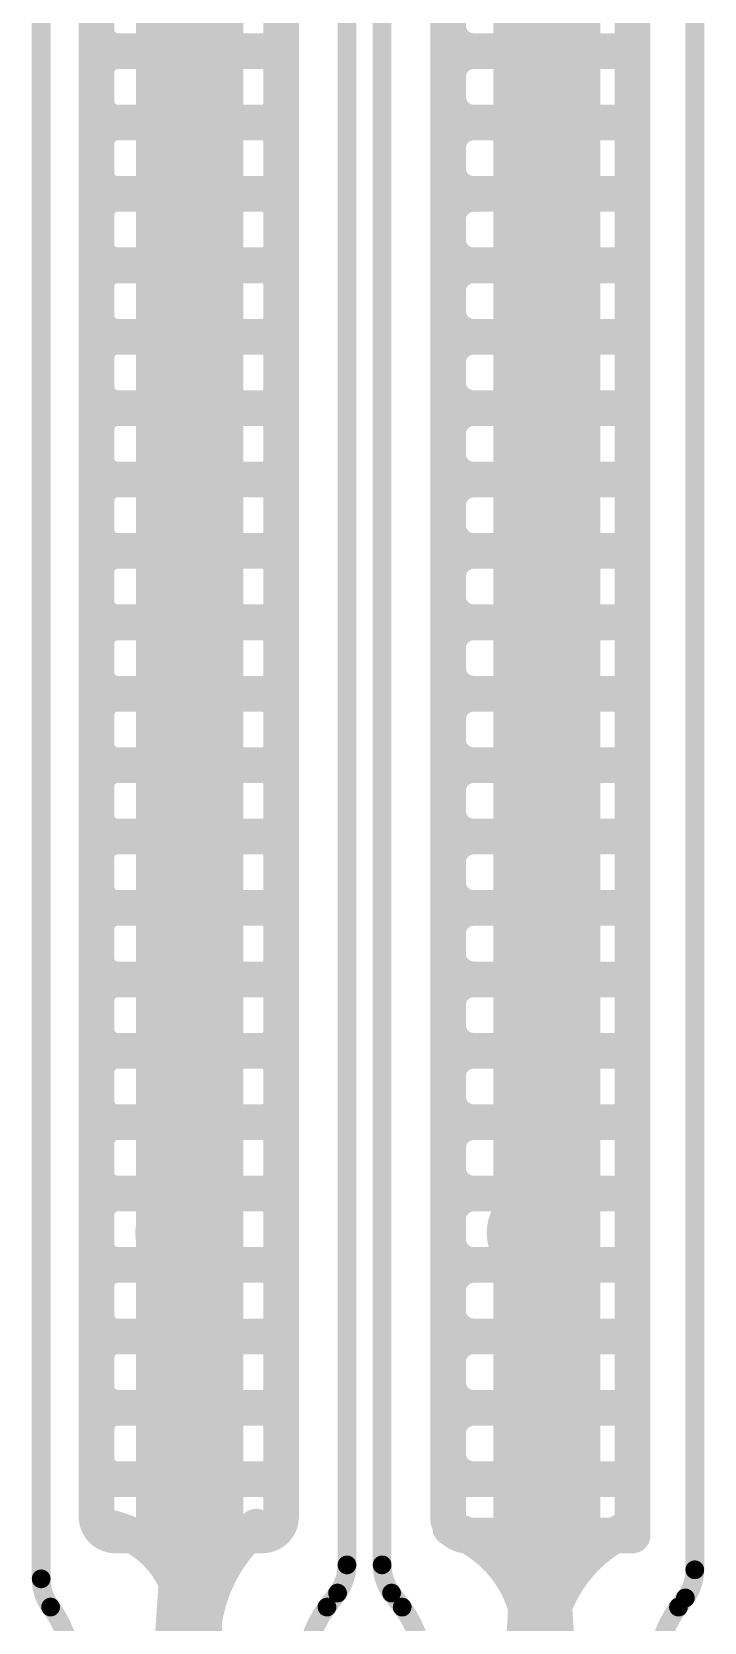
# Model space of a CAD drawing. Header units: millimetres. Extents: x 2260 to 2572, y -21 to 200.
# Drawn here: x 2297.02 to 2299.89, y 65.87 to 72.66 of the extents above; entities that cross this region are included whole.
import ezdxf

# ---------------------------------------------------------------- set-up
doc = ezdxf.new("R2010")
doc.units = ezdxf.units.MM
doc.layers.get('0').update_dxf_attribs({"lineweight": 18})
doc.layers.add('01', color=1, linetype='Continuous', lineweight=18)
doc.layers.add('DIM', color=3, linetype='Continuous', lineweight=13)

# ---------------------------------------------------------------- blocks, each defined once
blk = doc.blocks.new('PAD_R1')
blk.add_lwpolyline([(0.25, 0, 0.5, 0.5, 1), (-0.25, 0, 0.5, 0.5, 1)], format="xyseb", close=True)

msp = doc.modelspace()

# ---------------------------------------------------------------- linework, layer by layer
at = {"layer": '01'}
for points in [[(2297.6916, 139.8406, 0.2499, 0.2499, 0), (2297.6916, 63.6406, 0.2499, 0.2499, 0)], [(2299.1915, 139.8406, 0.2499, 0.2499, 0), (2299.1915, 63.6406, 0.2499, 0.2499, 0)], [(2297.2977, 66.3205, 0.1524, 0.1524, 0), (2297.2977, 137.2406, 0.1524, 0.1524, 0)], [(2297.5428, 137.2406, 0.1524, 0.1524, 0), (2297.5428, 66.2405, 0.1524, 0.1524, 0)], [(2297.8476, 137.2406, 0.1524, 0.1524, 0), (2297.8476, 66.2405, 0.1524, 0.1524, 0)], [(2298.0853, 66.3205, 0.1524, 0.1524, 0), (2298.0853, 137.2406, 0.1524, 0.1524, 0)], [(2298.7978, 66.3205, 0.1524, 0.1524, 0), (2298.7978, 137.2406, 0.1524, 0.1524, 0)], [(2299.0668, 137.2406, 0.1524, 0.1524, 0), (2299.0668, 66.2405, 0.1524, 0.1524, 0)], [(2299.3716, 137.2406, 0.1524, 0.1524, 0), (2299.3716, 66.2405, 0.1524, 0.1524, 0)], [(2299.5854, 137.2406, 0.1524, 0.1524, 0), (2299.5854, 66.2405, 0.1524, 0.1524, 0)], [(2297.2977, 72.6665, 0.1524, 0.1524, 0.414231), (2297.3877, 72.5765, 0.1524, 0.1524, 0)], [(2298.0853, 72.6565, 0.1524, 0.1524, -0.414252), (2298.0053, 72.5765, 0.1524, 0.1524, 0)], [(2298.7978, 72.6865, 0.1524, 0.1524, 0.414232), (2298.9078, 72.5765, 0.1524, 0.1524, 0)], [(2297.2977, 72.5765, 0.1524, 0.1524, 0), (2298.0853, 72.5765, 0.1524, 0.1524, 0)], [(2297.2977, 72.4865, 0.1524, 0.1524, -0.414231), (2297.3877, 72.5765, 0.1524, 0.1524, 0)], [(2298.0853, 72.4965, 0.1524, 0.1524, 0.414252), (2298.0053, 72.5765, 0.1524, 0.1524, 0)], [(2298.7978, 72.5765, 0.1524, 0.1524, 0), (2299.5854, 72.5765, 0.1524, 0.1524, 0)], [(2298.7978, 72.4665, 0.1524, 0.1524, -0.414232), (2298.9078, 72.5765, 0.1524, 0.1524, 0)], [(2297.2977, 72.3617, 0.1524, 0.1524, 0.414231), (2297.3877, 72.2717, 0.1524, 0.1524, 0)], [(2298.7978, 72.3817, 0.1524, 0.1524, 0.414232), (2298.9078, 72.2717, 0.1524, 0.1524, 0)], [(2298.0853, 72.3517, 0.1524, 0.1524, -0.414252), (2298.0053, 72.2717, 0.1524, 0.1524, 0)], [(2297.2977, 72.2717, 0.1524, 0.1524, 0), (2298.0853, 72.2717, 0.1524, 0.1524, 0)], [(2297.2977, 72.1817, 0.1524, 0.1524, -0.414231), (2297.3877, 72.2717, 0.1524, 0.1524, 0)], [(2298.0853, 72.1917, 0.1524, 0.1524, 0.414252), (2298.0053, 72.2717, 0.1524, 0.1524, 0)], [(2298.7978, 72.2717, 0.1524, 0.1524, 0), (2299.5854, 72.2717, 0.1524, 0.1524, 0)], [(2298.7978, 72.1617, 0.1524, 0.1524, -0.414232), (2298.9078, 72.2717, 0.1524, 0.1524, 0)], [(2297.2977, 72.0569, 0.1524, 0.1524, 0.414231), (2297.3877, 71.9669, 0.1524, 0.1524, 0)], [(2298.0853, 72.0469, 0.1524, 0.1524, -0.414252), (2298.0053, 71.9669, 0.1524, 0.1524, 0)], [(2298.7978, 72.0769, 0.1524, 0.1524, 0.414232), (2298.9078, 71.9669, 0.1524, 0.1524, 0)], [(2297.2977, 71.9669, 0.1524, 0.1524, 0), (2298.0853, 71.9669, 0.1524, 0.1524, 0)], [(2297.2977, 71.8769, 0.1524, 0.1524, -0.414231), (2297.3877, 71.9669, 0.1524, 0.1524, 0)], [(2298.0853, 71.8869, 0.1524, 0.1524, 0.414252), (2298.0053, 71.9669, 0.1524, 0.1524, 0)], [(2298.7978, 71.9669, 0.1524, 0.1524, 0), (2299.5854, 71.9669, 0.1524, 0.1524, 0)], [(2298.7978, 71.8569, 0.1524, 0.1524, -0.414232), (2298.9078, 71.9669, 0.1524, 0.1524, 0)], [(2297.2977, 71.7521, 0.1524, 0.1524, 0.414231), (2297.3877, 71.6621, 0.1524, 0.1524, 0)], [(2298.7978, 71.7721, 0.1524, 0.1524, 0.414232), (2298.9078, 71.6621, 0.1524, 0.1524, 0)], [(2298.0853, 71.7421, 0.1524, 0.1524, -0.414252), (2298.0053, 71.6621, 0.1524, 0.1524, 0)], [(2297.2977, 71.6621, 0.1524, 0.1524, 0), (2298.0853, 71.6621, 0.1524, 0.1524, 0)], [(2297.2977, 71.5721, 0.1524, 0.1524, -0.414231), (2297.3877, 71.6621, 0.1524, 0.1524, 0)], [(2298.0853, 71.5821, 0.1524, 0.1524, 0.414252), (2298.0053, 71.6621, 0.1524, 0.1524, 0)], [(2298.7978, 71.6621, 0.1524, 0.1524, 0), (2299.5854, 71.6621, 0.1524, 0.1524, 0)], [(2298.7978, 71.5521, 0.1524, 0.1524, -0.414232), (2298.9078, 71.6621, 0.1524, 0.1524, 0)], [(2297.2977, 71.4473, 0.1524, 0.1524, 0.414231), (2297.3877, 71.3573, 0.1524, 0.1524, 0)], [(2298.0853, 71.4373, 0.1524, 0.1524, -0.414252), (2298.0053, 71.3573, 0.1524, 0.1524, 0)], [(2298.7978, 71.4673, 0.1524, 0.1524, 0.414232), (2298.9078, 71.3573, 0.1524, 0.1524, 0)], [(2297.2977, 71.3573, 0.1524, 0.1524, 0), (2298.0853, 71.3573, 0.1524, 0.1524, 0)], [(2297.2977, 71.2673, 0.1524, 0.1524, -0.414231), (2297.3877, 71.3573, 0.1524, 0.1524, 0)], [(2298.0853, 71.2773, 0.1524, 0.1524, 0.414252), (2298.0053, 71.3573, 0.1524, 0.1524, 0)], [(2298.7978, 71.3573, 0.1524, 0.1524, 0), (2299.5854, 71.3573, 0.1524, 0.1524, 0)], [(2298.7978, 71.2473, 0.1524, 0.1524, -0.414232), (2298.9078, 71.3573, 0.1524, 0.1524, 0)], [(2297.2977, 71.1425, 0.1524, 0.1524, 0.414231), (2297.3877, 71.0525, 0.1524, 0.1524, 0)], [(2298.7978, 71.1625, 0.1524, 0.1524, 0.414232), (2298.9078, 71.0525, 0.1524, 0.1524, 0)], [(2298.0853, 71.1325, 0.1524, 0.1524, -0.414252), (2298.0053, 71.0525, 0.1524, 0.1524, 0)], [(2297.2977, 71.0525, 0.1524, 0.1524, 0), (2298.0853, 71.0525, 0.1524, 0.1524, 0)], [(2297.2977, 70.9625, 0.1524, 0.1524, -0.414231), (2297.3877, 71.0525, 0.1524, 0.1524, 0)], [(2298.0853, 70.9725, 0.1524, 0.1524, 0.414252), (2298.0053, 71.0525, 0.1524, 0.1524, 0)], [(2298.7978, 71.0525, 0.1524, 0.1524, 0), (2299.5854, 71.0525, 0.1524, 0.1524, 0)], [(2298.7978, 70.9425, 0.1524, 0.1524, -0.414232), (2298.9078, 71.0525, 0.1524, 0.1524, 0)], [(2297.2977, 70.8377, 0.1524, 0.1524, 0.414231), (2297.3877, 70.7477, 0.1524, 0.1524, 0)], [(2298.0853, 70.8277, 0.1524, 0.1524, -0.414252), (2298.0053, 70.7477, 0.1524, 0.1524, 0)], [(2298.7978, 70.8577, 0.1524, 0.1524, 0.414232), (2298.9078, 70.7477, 0.1524, 0.1524, 0)], [(2297.2977, 70.7477, 0.1524, 0.1524, 0), (2298.0853, 70.7477, 0.1524, 0.1524, 0)], [(2297.2977, 70.6577, 0.1524, 0.1524, -0.414231), (2297.3877, 70.7477, 0.1524, 0.1524, 0)], [(2298.0853, 70.6677, 0.1524, 0.1524, 0.414252), (2298.0053, 70.7477, 0.1524, 0.1524, 0)], [(2298.7978, 70.7477, 0.1524, 0.1524, 0), (2299.5854, 70.7477, 0.1524, 0.1524, 0)], [(2298.7978, 70.6377, 0.1524, 0.1524, -0.414232), (2298.9078, 70.7477, 0.1524, 0.1524, 0)], [(2297.2977, 70.5329, 0.1524, 0.1524, 0.414231), (2297.3877, 70.4429, 0.1524, 0.1524, 0)], [(2298.7978, 70.5529, 0.1524, 0.1524, 0.414232), (2298.9078, 70.4429, 0.1524, 0.1524, 0)], [(2298.0853, 70.5229, 0.1524, 0.1524, -0.414252), (2298.0053, 70.4429, 0.1524, 0.1524, 0)], [(2297.2977, 70.4429, 0.1524, 0.1524, 0), (2298.0853, 70.4429, 0.1524, 0.1524, 0)], [(2297.2977, 70.3529, 0.1524, 0.1524, -0.414231), (2297.3877, 70.4429, 0.1524, 0.1524, 0)], [(2298.0853, 70.3629, 0.1524, 0.1524, 0.414252), (2298.0053, 70.4429, 0.1524, 0.1524, 0)], [(2298.7978, 70.4429, 0.1524, 0.1524, 0), (2299.5854, 70.4429, 0.1524, 0.1524, 0)], [(2298.7978, 70.3329, 0.1524, 0.1524, -0.414232), (2298.9078, 70.4429, 0.1524, 0.1524, 0)], [(2297.2977, 70.2281, 0.1524, 0.1524, 0.414231), (2297.3877, 70.1381, 0.1524, 0.1524, 0)], [(2298.0853, 70.2181, 0.1524, 0.1524, -0.414252), (2298.0053, 70.1381, 0.1524, 0.1524, 0)], [(2298.7978, 70.2481, 0.1524, 0.1524, 0.414232), (2298.9078, 70.1381, 0.1524, 0.1524, 0)], [(2297.2977, 70.1381, 0.1524, 0.1524, 0), (2298.0853, 70.1381, 0.1524, 0.1524, 0)], [(2297.2977, 70.0481, 0.1524, 0.1524, -0.414231), (2297.3877, 70.1381, 0.1524, 0.1524, 0)], [(2298.0853, 70.0581, 0.1524, 0.1524, 0.414252), (2298.0053, 70.1381, 0.1524, 0.1524, 0)], [(2298.7978, 70.1381, 0.1524, 0.1524, 0), (2299.5854, 70.1381, 0.1524, 0.1524, 0)], [(2298.7978, 70.0281, 0.1524, 0.1524, -0.414232), (2298.9078, 70.1381, 0.1524, 0.1524, 0)], [(2297.2977, 69.9233, 0.1524, 0.1524, 0.414231), (2297.3877, 69.8333, 0.1524, 0.1524, 0)], [(2298.7978, 69.9433, 0.1524, 0.1524, 0.414232), (2298.9078, 69.8333, 0.1524, 0.1524, 0)], [(2298.0853, 69.9133, 0.1524, 0.1524, -0.414252), (2298.0053, 69.8333, 0.1524, 0.1524, 0)], [(2297.2977, 69.8333, 0.1524, 0.1524, 0), (2298.0853, 69.8333, 0.1524, 0.1524, 0)], [(2297.2977, 69.7433, 0.1524, 0.1524, -0.414231), (2297.3877, 69.8333, 0.1524, 0.1524, 0)], [(2298.0853, 69.7533, 0.1524, 0.1524, 0.414252), (2298.0053, 69.8333, 0.1524, 0.1524, 0)], [(2298.7978, 69.8333, 0.1524, 0.1524, 0), (2299.5854, 69.8333, 0.1524, 0.1524, 0)], [(2298.7978, 69.7233, 0.1524, 0.1524, -0.414232), (2298.9078, 69.8333, 0.1524, 0.1524, 0)], [(2297.2977, 69.6185, 0.1524, 0.1524, 0.414231), (2297.3877, 69.5285, 0.1524, 0.1524, 0)], [(2298.0853, 69.6085, 0.1524, 0.1524, -0.414252), (2298.0053, 69.5285, 0.1524, 0.1524, 0)], [(2298.7978, 69.6385, 0.1524, 0.1524, 0.414232), (2298.9078, 69.5285, 0.1524, 0.1524, 0)], [(2297.2977, 69.5285, 0.1524, 0.1524, 0), (2298.0853, 69.5285, 0.1524, 0.1524, 0)], [(2297.2977, 69.4385, 0.1524, 0.1524, -0.414231), (2297.3877, 69.5285, 0.1524, 0.1524, 0)], [(2298.0853, 69.4485, 0.1524, 0.1524, 0.414252), (2298.0053, 69.5285, 0.1524, 0.1524, 0)], [(2298.7978, 69.5285, 0.1524, 0.1524, 0), (2299.5854, 69.5285, 0.1524, 0.1524, 0)], [(2298.7978, 69.4185, 0.1524, 0.1524, -0.414232), (2298.9078, 69.5285, 0.1524, 0.1524, 0)], [(2297.2977, 69.3137, 0.1524, 0.1524, 0.414231), (2297.3877, 69.2237, 0.1524, 0.1524, 0)], [(2298.7978, 69.3337, 0.1524, 0.1524, 0.414232), (2298.9078, 69.2237, 0.1524, 0.1524, 0)], [(2298.0853, 69.3037, 0.1524, 0.1524, -0.414252), (2298.0053, 69.2237, 0.1524, 0.1524, 0)], [(2297.2977, 69.2237, 0.1524, 0.1524, 0), (2298.0853, 69.2237, 0.1524, 0.1524, 0)], [(2297.2977, 69.1337, 0.1524, 0.1524, -0.414231), (2297.3877, 69.2237, 0.1524, 0.1524, 0)], [(2298.0853, 69.1437, 0.1524, 0.1524, 0.414252), (2298.0053, 69.2237, 0.1524, 0.1524, 0)], [(2298.7978, 69.2237, 0.1524, 0.1524, 0), (2299.5854, 69.2237, 0.1524, 0.1524, 0)], [(2298.7978, 69.1137, 0.1524, 0.1524, -0.414232), (2298.9078, 69.2237, 0.1524, 0.1524, 0)], [(2297.2977, 69.0089, 0.1524, 0.1524, 0.414231), (2297.3877, 68.9189, 0.1524, 0.1524, 0)], [(2298.0853, 68.9989, 0.1524, 0.1524, -0.414252), (2298.0053, 68.9189, 0.1524, 0.1524, 0)], [(2298.7978, 69.0289, 0.1524, 0.1524, 0.414232), (2298.9078, 68.9189, 0.1524, 0.1524, 0)], [(2297.2977, 68.9189, 0.1524, 0.1524, 0), (2298.0853, 68.9189, 0.1524, 0.1524, 0)], [(2297.2977, 68.8289, 0.1524, 0.1524, -0.414231), (2297.3877, 68.9189, 0.1524, 0.1524, 0)], [(2298.0853, 68.8389, 0.1524, 0.1524, 0.414252), (2298.0053, 68.9189, 0.1524, 0.1524, 0)], [(2298.7978, 68.9189, 0.1524, 0.1524, 0), (2299.5854, 68.9189, 0.1524, 0.1524, 0)], [(2298.7978, 68.8089, 0.1524, 0.1524, -0.414232), (2298.9078, 68.9189, 0.1524, 0.1524, 0)], [(2297.2977, 68.7041, 0.1524, 0.1524, 0.414231), (2297.3877, 68.6141, 0.1524, 0.1524, 0)], [(2298.7978, 68.7241, 0.1524, 0.1524, 0.414232), (2298.9078, 68.6141, 0.1524, 0.1524, 0)], [(2298.0853, 68.6941, 0.1524, 0.1524, -0.414252), (2298.0053, 68.6141, 0.1524, 0.1524, 0)], [(2297.2977, 68.6141, 0.1524, 0.1524, 0), (2298.0853, 68.6141, 0.1524, 0.1524, 0)], [(2297.2977, 68.5241, 0.1524, 0.1524, -0.414231), (2297.3877, 68.6141, 0.1524, 0.1524, 0)], [(2298.0853, 68.5341, 0.1524, 0.1524, 0.414252), (2298.0053, 68.6141, 0.1524, 0.1524, 0)], [(2298.7978, 68.6141, 0.1524, 0.1524, 0), (2299.5854, 68.6141, 0.1524, 0.1524, 0)], [(2298.7978, 68.5041, 0.1524, 0.1524, -0.414232), (2298.9078, 68.6141, 0.1524, 0.1524, 0)], [(2297.2977, 68.3993, 0.1524, 0.1524, 0.414231), (2297.3877, 68.3093, 0.1524, 0.1524, 0)], [(2298.0853, 68.3893, 0.1524, 0.1524, -0.414252), (2298.0053, 68.3093, 0.1524, 0.1524, 0)], [(2298.7978, 68.4193, 0.1524, 0.1524, 0.414232), (2298.9078, 68.3093, 0.1524, 0.1524, 0)], [(2297.2977, 68.3093, 0.1524, 0.1524, 0), (2298.0853, 68.3093, 0.1524, 0.1524, 0)], [(2297.2977, 68.2193, 0.1524, 0.1524, -0.414231), (2297.3877, 68.3093, 0.1524, 0.1524, 0)], [(2298.0853, 68.2293, 0.1524, 0.1524, 0.414252), (2298.0053, 68.3093, 0.1524, 0.1524, 0)], [(2298.7978, 68.3093, 0.1524, 0.1524, 0), (2299.5854, 68.3093, 0.1524, 0.1524, 0)], [(2298.7978, 68.1993, 0.1524, 0.1524, -0.414232), (2298.9078, 68.3093, 0.1524, 0.1524, 0)], [(2297.2977, 68.0945, 0.1524, 0.1524, 0.414231), (2297.3877, 68.0045, 0.1524, 0.1524, 0)], [(2298.0853, 68.0845, 0.1524, 0.1524, -0.414252), (2298.0053, 68.0045, 0.1524, 0.1524, 0)], [(2298.7978, 68.1145, 0.1524, 0.1524, 0.414232), (2298.9078, 68.0045, 0.1524, 0.1524, 0)], [(2297.2977, 68.0045, 0.1524, 0.1524, 0), (2298.0853, 68.0045, 0.1524, 0.1524, 0)], [(2297.2977, 67.9145, 0.1524, 0.1524, -0.414231), (2297.3877, 68.0045, 0.1524, 0.1524, 0)], [(2298.0853, 67.9245, 0.1524, 0.1524, 0.414252), (2298.0053, 68.0045, 0.1524, 0.1524, 0)], [(2298.7978, 68.0045, 0.1524, 0.1524, 0), (2299.5854, 68.0045, 0.1524, 0.1524, 0)], [(2298.7978, 67.8945, 0.1524, 0.1524, -0.414232), (2298.9078, 68.0045, 0.1524, 0.1524, 0)], [(2297.2977, 67.7897, 0.1524, 0.1524, 0.414231), (2297.3877, 67.6997, 0.1524, 0.1524, 0)], [(2298.0853, 67.7797, 0.1524, 0.1524, -0.414252), (2298.0053, 67.6997, 0.1524, 0.1524, 0)], [(2298.7978, 67.8097, 0.1524, 0.1524, 0.414232), (2298.9078, 67.6997, 0.1524, 0.1524, 0)], [(2297.2977, 67.6997, 0.1524, 0.1524, 0), (2298.0853, 67.6997, 0.1524, 0.1524, 0)], [(2297.2977, 67.6097, 0.1524, 0.1524, -0.414231), (2297.3877, 67.6997, 0.1524, 0.1524, 0)], [(2298.0853, 67.6197, 0.1524, 0.1524, 0.414252), (2298.0053, 67.6997, 0.1524, 0.1524, 0)], [(2298.7978, 67.6997, 0.1524, 0.1524, 0), (2299.5854, 67.6997, 0.1524, 0.1524, 0)], [(2298.7978, 67.5897, 0.1524, 0.1524, -0.414232), (2298.9078, 67.6997, 0.1524, 0.1524, 0)], [(2297.2977, 67.4849, 0.1524, 0.1524, 0.414231), (2297.3877, 67.3949, 0.1524, 0.1524, 0)], [(2298.0853, 67.4749, 0.1524, 0.1524, -0.414252), (2298.0053, 67.3949, 0.1524, 0.1524, 0)], [(2298.7978, 67.5049, 0.1524, 0.1524, 0.414232), (2298.9078, 67.3949, 0.1524, 0.1524, 0)], [(2297.2977, 67.3949, 0.1524, 0.1524, 0), (2298.0853, 67.3949, 0.1524, 0.1524, 0)], [(2297.2977, 67.3049, 0.1524, 0.1524, -0.414231), (2297.3877, 67.3949, 0.1524, 0.1524, 0)], [(2298.0853, 67.3149, 0.1524, 0.1524, 0.414252), (2298.0053, 67.3949, 0.1524, 0.1524, 0)], [(2298.7978, 67.3949, 0.1524, 0.1524, 0), (2299.5854, 67.3949, 0.1524, 0.1524, 0)], [(2298.7978, 67.2849, 0.1524, 0.1524, -0.414232), (2298.9078, 67.3949, 0.1524, 0.1524, 0)], [(2297.2977, 67.1801, 0.1524, 0.1524, 0.414231), (2297.3877, 67.0901, 0.1524, 0.1524, 0)], [(2298.0853, 67.1701, 0.1524, 0.1524, -0.414252), (2298.0053, 67.0901, 0.1524, 0.1524, 0)], [(2298.7978, 67.2001, 0.1524, 0.1524, 0.414232), (2298.9078, 67.0901, 0.1524, 0.1524, 0)], [(2297.2977, 67.0901, 0.1524, 0.1524, 0), (2298.0853, 67.0901, 0.1524, 0.1524, 0)], [(2297.2977, 67.0001, 0.1524, 0.1524, -0.414231), (2297.3877, 67.0901, 0.1524, 0.1524, 0)], [(2298.0853, 67.0101, 0.1524, 0.1524, 0.414252), (2298.0053, 67.0901, 0.1524, 0.1524, 0)], [(2298.7978, 67.0901, 0.1524, 0.1524, 0), (2299.5854, 67.0901, 0.1524, 0.1524, 0)], [(2298.7978, 66.9801, 0.1524, 0.1524, -0.414232), (2298.9078, 67.0901, 0.1524, 0.1524, 0)], [(2297.2977, 66.8753, 0.1524, 0.1524, 0.414231), (2297.3877, 66.7853, 0.1524, 0.1524, 0)], [(2298.0853, 66.8653, 0.1524, 0.1524, -0.414252), (2298.0053, 66.7853, 0.1524, 0.1524, 0)], [(2298.7978, 66.8953, 0.1524, 0.1524, 0.414232), (2298.9078, 66.7853, 0.1524, 0.1524, 0)], [(2297.2977, 66.7853, 0.1524, 0.1524, 0), (2298.0853, 66.7853, 0.1524, 0.1524, 0)], [(2297.2977, 66.6953, 0.1524, 0.1524, -0.414231), (2297.3877, 66.7853, 0.1524, 0.1524, 0)], [(2298.0853, 66.7053, 0.1524, 0.1524, 0.414252), (2298.0053, 66.7853, 0.1524, 0.1524, 0)], [(2298.7978, 66.7853, 0.1524, 0.1524, 0), (2299.5854, 66.7853, 0.1524, 0.1524, 0)], [(2298.7978, 66.6753, 0.1524, 0.1524, -0.414232), (2298.9078, 66.7853, 0.1524, 0.1524, 0)], [(2297.2977, 66.5705, 0.1524, 0.1524, 0.414231), (2297.3877, 66.4805, 0.1524, 0.1524, 0)], [(2298.0853, 66.5605, 0.1524, 0.1524, -0.414252), (2298.0053, 66.4805, 0.1524, 0.1524, 0)], [(2298.7978, 66.5905, 0.1524, 0.1524, 0.414232), (2298.9078, 66.4805, 0.1524, 0.1524, 0)], [(2297.2977, 66.4805, 0.1524, 0.1524, 0), (2298.0853, 66.4805, 0.1524, 0.1524, 0)], [(2297.2977, 66.4005, 0.1524, 0.1524, -0.414252), (2297.3777, 66.4805, 0.1524, 0.1524, 0)], [(2298.0853, 66.4005, 0.1524, 0.1524, 0.414252), (2298.0053, 66.4805, 0.1524, 0.1524, 0)], [(2298.7978, 66.4805, 0.1524, 0.1524, 0), (2299.5854, 66.4805, 0.1524, 0.1524, 0)], [(2298.7978, 66.4005, 0.1524, 0.1524, -0.414252), (2298.8778, 66.4805, 0.1524, 0.1524, 0)], [(2297.3777, 66.2405, 0.1524, 0.1524, -0.414252), (2297.2977, 66.3205, 0.1524, 0.1524, 0)], [(2297.6916, 66.2809, 0.2499, 0.2499, -0.033718), (2297.6366, 65.4657, 0.2499, 0.2499, 0)], [(2297.6916, 66.2809, 0.2499, 0.2499, 0.033718), (2297.7466, 65.4657, 0.2499, 0.2499, 0)], [(2298.0053, 66.2405, 0.1524, 0.1524, 0.414252), (2298.0853, 66.3205, 0.1524, 0.1524, 0)], [(2298.8778, 66.2405, 0.1524, 0.1524, -0.414252), (2298.7978, 66.3205, 0.1524, 0.1524, 0)], [(2299.1915, 66.2809, 0.2499, 0.2499, -0.033718), (2299.1364, 65.4657, 0.2499, 0.2499, 0)], [(2299.1915, 66.2809, 0.2499, 0.2499, 0.033718), (2299.2465, 65.4657, 0.2499, 0.2499, 0)], [(2297.6522, 65.7699, 0.1524, 0.1524, 0.470482), (2297.3108, 66.2813, 0.1524, 0.1524, 0)], [(2297.9791, 66.278, 0.1524, 0.1524, 0.265832), (2297.7607, 65.6485, 0.1524, 0.1524, 0)], [(2299.1379, 65.68, 0.1524, 0.1524, 0.38159), (2298.8076, 66.2719, 0.1524, 0.1524, 0)], [(2299.554, 66.2655, 0.1524, 0.1524, 0.362618), (2299.2322, 65.5556, 0.1524, 0.1524, 0)], [(2297.3777, 66.2405, 0.1524, 0.1524, 0), (2298.0053, 66.2405, 0.1524, 0.1524, 0)], [(2298.8778, 66.2405, 0.1524, 0.1524, 0), (2299.5854, 66.2405, 0.1524, 0.1524, 0)]]:
    msp.add_lwpolyline(points, format="xyseb", dxfattribs=at)
at = {"layer": 'DIM'}
for points in [[(2297.0614, 137.4264, 0.08, 0.08, 0), (2297.0614, 66.0551, 0.08, 0.08, 0)], [(2299.851, 137.3877, 0.08, 0.08, 0), (2299.851, 66.0938, 0.08, 0.08, 0)], [(2298.3665, 137.367, 0.08, 0.08, 0), (2298.3665, 66.1145, 0.08, 0.08, 0)], [(2298.5165, 137.3669, 0.08, 0.08, 0), (2298.5165, 66.1147, 0.08, 0.08, 0)], [(2298.3665, 66.1145, 0.08, 0.08, -0.163065), (2298.3263, 65.9943, 0.08, 0.08, 0)], [(2298.5165, 66.1147, 0.08, 0.08, 0.163022), (2298.5568, 65.9943, 0.08, 0.08, 0)], [(2299.851, 66.0938, 0.08, 0.08, -0.163062), (2299.8107, 65.9736, 0.08, 0.08, 0)], [(2297.0614, 66.0551, 0.08, 0.08, 0.163195), (2297.1017, 65.9346, 0.08, 0.08, 0)], [(2298.3263, 65.9943, 0.08, 0.08, 0), (2298.2811, 65.9345, 0.08, 0.08, 0)], [(2298.5568, 65.9943, 0.08, 0.08, 0), (2298.6021, 65.9344, 0.08, 0.08, 0)], [(2299.8107, 65.9736, 0.08, 0.08, 0), (2299.7812, 65.9345, 0.08, 0.08, 0)], [(2297.1915, 65.6667, 0.08, 0.08, 0.163409), (2297.1017, 65.9346, 0.08, 0.08, 0)], [(2298.2811, 65.9345, 0.08, 0.08, 0.163058), (2298.1915, 65.667, 0.08, 0.08, 0)], [(2298.6021, 65.9344, 0.08, 0.08, -0.163015), (2298.6916, 65.667, 0.08, 0.08, 0)], [(2299.7812, 65.9345, 0.08, 0.08, 0.163051), (2299.6916, 65.667, 0.08, 0.08, 0)]]:
    msp.add_lwpolyline(points, format="xyseb", dxfattribs=at)

# ---------------------------------------------------------------- block references
at = {"layer": '01'}
for p, xscale, yscale in [((2297.2977, 72.6665), 0.1524, 0.1524), ((2298.0853, 72.6565), 0.1524, 0.1524), ((2298.7978, 72.6865), 0.1524, 0.1524), ((2297.2977, 72.5765), 0.1524, 0.1524), ((2297.3877, 72.5765), 0.1524, 0.1524), ((2297.3877, 72.5765), 0.1524, 0.1524), ((2298.0053, 72.5765), 0.1524, 0.1524), ((2298.0053, 72.5765), 0.1524, 0.1524), ((2298.0853, 72.5765), 0.1524, 0.1524), ((2298.7978, 72.5765), 0.1524, 0.1524), ((2298.9078, 72.5765), 0.1524, 0.1524), ((2298.9078, 72.5765), 0.1524, 0.1524), ((2299.5854, 72.5765), 0.1524, 0.1524), ((2297.2977, 72.4865), 0.1524, 0.1524), ((2298.0853, 72.4965), 0.1524, 0.1524), ((2298.7978, 72.4665), 0.1524, 0.1524), ((2297.2977, 72.3617), 0.1524, 0.1524), ((2298.7978, 72.3817), 0.1524, 0.1524), ((2298.0853, 72.3517), 0.1524, 0.1524), ((2297.2977, 72.2717), 0.1524, 0.1524), ((2297.3877, 72.2717), 0.1524, 0.1524), ((2297.3877, 72.2717), 0.1524, 0.1524), ((2298.0053, 72.2717), 0.1524, 0.1524), ((2298.0053, 72.2717), 0.1524, 0.1524), ((2298.0853, 72.2717), 0.1524, 0.1524), ((2298.7978, 72.2717), 0.1524, 0.1524), ((2298.9078, 72.2717), 0.1524, 0.1524), ((2298.9078, 72.2717), 0.1524, 0.1524), ((2299.5854, 72.2717), 0.1524, 0.1524), ((2297.2977, 72.1817), 0.1524, 0.1524), ((2298.0853, 72.1917), 0.1524, 0.1524), ((2298.7978, 72.1617), 0.1524, 0.1524), ((2297.2977, 72.0569), 0.1524, 0.1524), ((2298.0853, 72.0469), 0.1524, 0.1524), ((2298.7978, 72.0769), 0.1524, 0.1524), ((2297.2977, 71.9669), 0.1524, 0.1524), ((2297.3877, 71.9669), 0.1524, 0.1524), ((2297.3877, 71.9669), 0.1524, 0.1524), ((2298.0053, 71.9669), 0.1524, 0.1524), ((2298.0053, 71.9669), 0.1524, 0.1524), ((2298.0853, 71.9669), 0.1524, 0.1524), ((2298.7978, 71.9669), 0.1524, 0.1524), ((2298.9078, 71.9669), 0.1524, 0.1524), ((2298.9078, 71.9669), 0.1524, 0.1524), ((2299.5854, 71.9669), 0.1524, 0.1524), ((2298.0853, 71.8869), 0.1524, 0.1524), ((2297.2977, 71.8769), 0.1524, 0.1524), ((2298.7978, 71.8569), 0.1524, 0.1524), ((2297.2977, 71.7521), 0.1524, 0.1524), ((2298.7978, 71.7721), 0.1524, 0.1524), ((2298.0853, 71.7421), 0.1524, 0.1524), ((2297.2977, 71.6621), 0.1524, 0.1524), ((2297.3877, 71.6621), 0.1524, 0.1524), ((2297.3877, 71.6621), 0.1524, 0.1524), ((2298.0053, 71.6621), 0.1524, 0.1524), ((2298.0053, 71.6621), 0.1524, 0.1524), ((2298.0853, 71.6621), 0.1524, 0.1524), ((2298.7978, 71.6621), 0.1524, 0.1524), ((2298.9078, 71.6621), 0.1524, 0.1524), ((2298.9078, 71.6621), 0.1524, 0.1524), ((2299.5854, 71.6621), 0.1524, 0.1524), ((2297.2977, 71.5721), 0.1524, 0.1524), ((2298.0853, 71.5821), 0.1524, 0.1524), ((2298.7978, 71.5521), 0.1524, 0.1524), ((2297.2977, 71.4473), 0.1524, 0.1524), ((2298.0853, 71.4373), 0.1524, 0.1524), ((2298.7978, 71.4673), 0.1524, 0.1524), ((2297.2977, 71.3573), 0.1524, 0.1524), ((2297.3877, 71.3573), 0.1524, 0.1524), ((2297.3877, 71.3573), 0.1524, 0.1524), ((2298.0053, 71.3573), 0.1524, 0.1524), ((2298.0053, 71.3573), 0.1524, 0.1524), ((2298.0853, 71.3573), 0.1524, 0.1524), ((2298.7978, 71.3573), 0.1524, 0.1524), ((2298.9078, 71.3573), 0.1524, 0.1524), ((2298.9078, 71.3573), 0.1524, 0.1524), ((2299.5854, 71.3573), 0.1524, 0.1524), ((2298.0853, 71.2773), 0.1524, 0.1524), ((2297.2977, 71.2673), 0.1524, 0.1524), ((2298.7978, 71.2473), 0.1524, 0.1524), ((2297.2977, 71.1425), 0.1524, 0.1524), ((2298.7978, 71.1625), 0.1524, 0.1524), ((2298.0853, 71.1325), 0.1524, 0.1524), ((2297.2977, 71.0525), 0.1524, 0.1524), ((2297.3877, 71.0525), 0.1524, 0.1524), ((2297.3877, 71.0525), 0.1524, 0.1524), ((2298.0053, 71.0525), 0.1524, 0.1524), ((2298.0053, 71.0525), 0.1524, 0.1524), ((2298.0853, 71.0525), 0.1524, 0.1524), ((2298.7978, 71.0525), 0.1524, 0.1524), ((2298.9078, 71.0525), 0.1524, 0.1524), ((2298.9078, 71.0525), 0.1524, 0.1524), ((2299.5854, 71.0525), 0.1524, 0.1524), ((2297.2977, 70.9625), 0.1524, 0.1524), ((2298.0853, 70.9725), 0.1524, 0.1524), ((2298.7978, 70.9425), 0.1524, 0.1524), ((2297.2977, 70.8377), 0.1524, 0.1524), ((2298.0853, 70.8277), 0.1524, 0.1524), ((2298.7978, 70.8577), 0.1524, 0.1524), ((2297.2977, 70.7477), 0.1524, 0.1524), ((2297.3877, 70.7477), 0.1524, 0.1524), ((2297.3877, 70.7477), 0.1524, 0.1524), ((2298.0053, 70.7477), 0.1524, 0.1524), ((2298.0053, 70.7477), 0.1524, 0.1524), ((2298.0853, 70.7477), 0.1524, 0.1524), ((2298.7978, 70.7477), 0.1524, 0.1524), ((2298.9078, 70.7477), 0.1524, 0.1524), ((2298.9078, 70.7477), 0.1524, 0.1524), ((2299.5854, 70.7477), 0.1524, 0.1524), ((2298.0853, 70.6677), 0.1524, 0.1524), ((2297.2977, 70.6577), 0.1524, 0.1524), ((2298.7978, 70.6377), 0.1524, 0.1524), ((2297.2977, 70.5329), 0.1524, 0.1524), ((2298.7978, 70.5529), 0.1524, 0.1524), ((2298.0853, 70.5229), 0.1524, 0.1524), ((2297.2977, 70.4429), 0.1524, 0.1524), ((2297.3877, 70.4429), 0.1524, 0.1524), ((2297.3877, 70.4429), 0.1524, 0.1524), ((2298.0053, 70.4429), 0.1524, 0.1524), ((2298.0053, 70.4429), 0.1524, 0.1524), ((2298.0853, 70.4429), 0.1524, 0.1524), ((2298.7978, 70.4429), 0.1524, 0.1524), ((2298.9078, 70.4429), 0.1524, 0.1524), ((2298.9078, 70.4429), 0.1524, 0.1524), ((2299.5854, 70.4429), 0.1524, 0.1524), ((2297.2977, 70.3529), 0.1524, 0.1524), ((2298.0853, 70.3629), 0.1524, 0.1524), ((2298.7978, 70.3329), 0.1524, 0.1524), ((2297.2977, 70.2281), 0.1524, 0.1524), ((2298.0853, 70.2181), 0.1524, 0.1524), ((2298.7978, 70.2481), 0.1524, 0.1524), ((2297.2977, 70.1381), 0.1524, 0.1524), ((2297.3877, 70.1381), 0.1524, 0.1524), ((2297.3877, 70.1381), 0.1524, 0.1524), ((2298.0053, 70.1381), 0.1524, 0.1524), ((2298.0053, 70.1381), 0.1524, 0.1524), ((2298.0853, 70.1381), 0.1524, 0.1524), ((2298.7978, 70.1381), 0.1524, 0.1524), ((2298.9078, 70.1381), 0.1524, 0.1524), ((2298.9078, 70.1381), 0.1524, 0.1524), ((2299.5854, 70.1381), 0.1524, 0.1524), ((2298.0853, 70.0581), 0.1524, 0.1524), ((2297.2977, 70.0481), 0.1524, 0.1524), ((2298.7978, 70.0281), 0.1524, 0.1524), ((2297.2977, 69.9233), 0.1524, 0.1524), ((2298.7978, 69.9433), 0.1524, 0.1524), ((2298.0853, 69.9133), 0.1524, 0.1524), ((2297.2977, 69.8333), 0.1524, 0.1524), ((2297.3877, 69.8333), 0.1524, 0.1524), ((2297.3877, 69.8333), 0.1524, 0.1524), ((2298.0053, 69.8333), 0.1524, 0.1524), ((2298.0053, 69.8333), 0.1524, 0.1524), ((2298.0853, 69.8333), 0.1524, 0.1524), ((2298.7978, 69.8333), 0.1524, 0.1524), ((2298.9078, 69.8333), 0.1524, 0.1524), ((2298.9078, 69.8333), 0.1524, 0.1524), ((2299.5854, 69.8333), 0.1524, 0.1524), ((2297.2977, 69.7433), 0.1524, 0.1524), ((2298.0853, 69.7533), 0.1524, 0.1524), ((2298.7978, 69.7233), 0.1524, 0.1524), ((2297.2977, 69.6185), 0.1524, 0.1524), ((2298.0853, 69.6085), 0.1524, 0.1524), ((2298.7978, 69.6385), 0.1524, 0.1524), ((2297.2977, 69.5285), 0.1524, 0.1524), ((2297.3877, 69.5285), 0.1524, 0.1524), ((2297.3877, 69.5285), 0.1524, 0.1524), ((2298.0053, 69.5285), 0.1524, 0.1524), ((2298.0053, 69.5285), 0.1524, 0.1524), ((2298.0853, 69.5285), 0.1524, 0.1524), ((2298.7978, 69.5285), 0.1524, 0.1524), ((2298.9078, 69.5285), 0.1524, 0.1524), ((2298.9078, 69.5285), 0.1524, 0.1524), ((2299.5854, 69.5285), 0.1524, 0.1524), ((2298.0853, 69.4485), 0.1524, 0.1524), ((2297.2977, 69.4385), 0.1524, 0.1524), ((2298.7978, 69.4185), 0.1524, 0.1524), ((2297.2977, 69.3137), 0.1524, 0.1524), ((2298.7978, 69.3337), 0.1524, 0.1524), ((2298.0853, 69.3037), 0.1524, 0.1524), ((2297.2977, 69.2237), 0.1524, 0.1524), ((2297.3877, 69.2237), 0.1524, 0.1524), ((2297.3877, 69.2237), 0.1524, 0.1524), ((2298.0053, 69.2237), 0.1524, 0.1524), ((2298.0053, 69.2237), 0.1524, 0.1524), ((2298.0853, 69.2237), 0.1524, 0.1524), ((2298.7978, 69.2237), 0.1524, 0.1524), ((2298.9078, 69.2237), 0.1524, 0.1524), ((2298.9078, 69.2237), 0.1524, 0.1524), ((2299.5854, 69.2237), 0.1524, 0.1524), ((2297.2977, 69.1337), 0.1524, 0.1524), ((2298.0853, 69.1437), 0.1524, 0.1524), ((2298.7978, 69.1137), 0.1524, 0.1524), ((2297.2977, 69.0089), 0.1524, 0.1524), ((2298.0853, 68.9989), 0.1524, 0.1524), ((2298.7978, 69.0289), 0.1524, 0.1524), ((2297.2977, 68.9189), 0.1524, 0.1524), ((2297.3877, 68.9189), 0.1524, 0.1524), ((2297.3877, 68.9189), 0.1524, 0.1524), ((2298.0053, 68.9189), 0.1524, 0.1524), ((2298.0053, 68.9189), 0.1524, 0.1524), ((2298.0853, 68.9189), 0.1524, 0.1524), ((2298.7978, 68.9189), 0.1524, 0.1524), ((2298.9078, 68.9189), 0.1524, 0.1524), ((2298.9078, 68.9189), 0.1524, 0.1524), ((2299.5854, 68.9189), 0.1524, 0.1524), ((2298.0853, 68.8389), 0.1524, 0.1524), ((2297.2977, 68.8289), 0.1524, 0.1524), ((2298.7978, 68.8089), 0.1524, 0.1524), ((2297.2977, 68.7041), 0.1524, 0.1524), ((2298.7978, 68.7241), 0.1524, 0.1524), ((2298.0853, 68.6941), 0.1524, 0.1524), ((2297.2977, 68.6141), 0.1524, 0.1524), ((2297.3877, 68.6141), 0.1524, 0.1524), ((2297.3877, 68.6141), 0.1524, 0.1524), ((2298.0053, 68.6141), 0.1524, 0.1524), ((2298.0053, 68.6141), 0.1524, 0.1524), ((2298.0853, 68.6141), 0.1524, 0.1524), ((2298.7978, 68.6141), 0.1524, 0.1524), ((2298.9078, 68.6141), 0.1524, 0.1524), ((2298.9078, 68.6141), 0.1524, 0.1524), ((2299.5854, 68.6141), 0.1524, 0.1524), ((2297.2977, 68.5241), 0.1524, 0.1524), ((2298.0853, 68.5341), 0.1524, 0.1524), ((2298.7978, 68.5041), 0.1524, 0.1524), ((2297.2977, 68.3993), 0.1524, 0.1524), ((2298.0853, 68.3893), 0.1524, 0.1524), ((2298.7978, 68.4193), 0.1524, 0.1524), ((2297.2977, 68.3093), 0.1524, 0.1524), ((2297.3877, 68.3093), 0.1524, 0.1524), ((2297.3877, 68.3093), 0.1524, 0.1524), ((2298.0053, 68.3093), 0.1524, 0.1524), ((2298.0053, 68.3093), 0.1524, 0.1524), ((2298.0853, 68.3093), 0.1524, 0.1524), ((2298.7978, 68.3093), 0.1524, 0.1524), ((2298.9078, 68.3093), 0.1524, 0.1524), ((2298.9078, 68.3093), 0.1524, 0.1524), ((2299.5854, 68.3093), 0.1524, 0.1524), ((2298.0853, 68.2293), 0.1524, 0.1524), ((2297.2977, 68.2193), 0.1524, 0.1524), ((2298.7978, 68.1993), 0.1524, 0.1524), ((2297.2977, 68.0945), 0.1524, 0.1524), ((2298.0853, 68.0845), 0.1524, 0.1524), ((2298.7978, 68.1145), 0.1524, 0.1524), ((2297.2977, 68.0045), 0.1524, 0.1524), ((2297.3877, 68.0045), 0.1524, 0.1524), ((2297.3877, 68.0045), 0.1524, 0.1524), ((2298.0053, 68.0045), 0.1524, 0.1524), ((2298.0053, 68.0045), 0.1524, 0.1524), ((2298.0853, 68.0045), 0.1524, 0.1524), ((2298.7978, 68.0045), 0.1524, 0.1524), ((2298.9078, 68.0045), 0.1524, 0.1524), ((2298.9078, 68.0045), 0.1524, 0.1524), ((2299.5854, 68.0045), 0.1524, 0.1524), ((2297.2977, 67.9145), 0.1524, 0.1524), ((2298.0853, 67.9245), 0.1524, 0.1524), ((2298.7978, 67.8945), 0.1524, 0.1524), ((2297.2977, 67.7897), 0.1524, 0.1524), ((2298.0853, 67.7797), 0.1524, 0.1524), ((2298.7978, 67.8097), 0.1524, 0.1524), ((2297.2977, 67.6997), 0.1524, 0.1524), ((2297.3877, 67.6997), 0.1524, 0.1524), ((2297.3877, 67.6997), 0.1524, 0.1524), ((2297.6916, 67.5316), 0.456945, 0.456945), ((2298.0053, 67.6997), 0.1524, 0.1524), ((2298.0053, 67.6997), 0.1524, 0.1524), ((2298.0853, 67.6997), 0.1524, 0.1524), ((2298.7978, 67.6997), 0.1524, 0.1524), ((2298.9078, 67.6997), 0.1524, 0.1524), ((2298.9078, 67.6997), 0.1524, 0.1524), ((2299.1915, 67.5316), 0.456945, 0.456945), ((2299.5854, 67.6997), 0.1524, 0.1524), ((2297.2977, 67.6097), 0.1524, 0.1524), ((2298.0853, 67.6197), 0.1524, 0.1524), ((2298.7978, 67.5897), 0.1524, 0.1524), ((2297.2977, 67.4849), 0.1524, 0.1524), ((2298.0853, 67.4749), 0.1524, 0.1524), ((2298.7978, 67.5049), 0.1524, 0.1524), ((2297.2977, 67.3949), 0.1524, 0.1524), ((2297.3877, 67.3949), 0.1524, 0.1524), ((2297.3877, 67.3949), 0.1524, 0.1524), ((2298.0053, 67.3949), 0.1524, 0.1524), ((2298.0053, 67.3949), 0.1524, 0.1524), ((2298.0853, 67.3949), 0.1524, 0.1524), ((2298.7978, 67.3949), 0.1524, 0.1524), ((2298.9078, 67.3949), 0.1524, 0.1524), ((2298.9078, 67.3949), 0.1524, 0.1524), ((2299.5854, 67.3949), 0.1524, 0.1524), ((2297.2977, 67.3049), 0.1524, 0.1524), ((2298.0853, 67.3149), 0.1524, 0.1524), ((2298.7978, 67.2849), 0.1524, 0.1524), ((2297.2977, 67.1801), 0.1524, 0.1524), ((2298.0853, 67.1701), 0.1524, 0.1524), ((2298.7978, 67.2001), 0.1524, 0.1524), ((2297.2977, 67.0901), 0.1524, 0.1524), ((2297.3877, 67.0901), 0.1524, 0.1524), ((2297.3877, 67.0901), 0.1524, 0.1524), ((2298.0053, 67.0901), 0.1524, 0.1524), ((2298.0053, 67.0901), 0.1524, 0.1524), ((2298.0853, 67.0901), 0.1524, 0.1524), ((2298.7978, 67.0901), 0.1524, 0.1524), ((2298.9078, 67.0901), 0.1524, 0.1524), ((2298.9078, 67.0901), 0.1524, 0.1524), ((2299.5854, 67.0901), 0.1524, 0.1524), ((2297.2977, 67.0001), 0.1524, 0.1524), ((2298.0853, 67.0101), 0.1524, 0.1524), ((2298.7978, 66.9801), 0.1524, 0.1524), ((2297.2977, 66.8753), 0.1524, 0.1524), ((2298.0853, 66.8653), 0.1524, 0.1524), ((2298.7978, 66.8953), 0.1524, 0.1524), ((2297.2977, 66.7853), 0.1524, 0.1524), ((2297.3877, 66.7853), 0.1524, 0.1524), ((2297.3877, 66.7853), 0.1524, 0.1524), ((2298.0053, 66.7853), 0.1524, 0.1524), ((2298.0053, 66.7853), 0.1524, 0.1524), ((2298.0853, 66.7853), 0.1524, 0.1524), ((2298.7978, 66.7853), 0.1524, 0.1524), ((2298.9078, 66.7853), 0.1524, 0.1524), ((2298.9078, 66.7853), 0.1524, 0.1524), ((2299.5854, 66.7853), 0.1524, 0.1524), ((2297.2977, 66.6953), 0.1524, 0.1524), ((2298.0853, 66.7053), 0.1524, 0.1524), ((2298.7978, 66.6753), 0.1524, 0.1524), ((2297.2977, 66.5705), 0.1524, 0.1524), ((2298.0853, 66.5605), 0.1524, 0.1524), ((2298.7978, 66.5905), 0.1524, 0.1524), ((2297.2977, 66.4805), 0.1524, 0.1524), ((2297.3777, 66.4805), 0.1524, 0.1524), ((2297.3877, 66.4805), 0.1524, 0.1524), ((2298.0053, 66.4805), 0.1524, 0.1524), ((2298.0053, 66.4805), 0.1524, 0.1524), ((2298.0853, 66.4805), 0.1524, 0.1524), ((2298.7978, 66.4805), 0.1524, 0.1524), ((2298.8778, 66.4805), 0.1524, 0.1524), ((2298.9078, 66.4805), 0.1524, 0.1524), ((2299.5854, 66.4805), 0.1524, 0.1524), ((2297.2977, 66.4005), 0.1524, 0.1524), ((2298.0853, 66.4005), 0.1524, 0.1524), ((2298.7978, 66.4005), 0.1524, 0.1524), ((2297.2977, 66.3205), 0.1524, 0.1524), ((2297.2977, 66.3205), 0.1524, 0.1524), ((2297.6916, 66.2809), 0.249935, 0.249935), ((2297.6916, 66.2809), 0.249935, 0.249935), ((2298.0853, 66.3205), 0.1524, 0.1524), ((2298.0853, 66.3205), 0.1524, 0.1524), ((2298.7978, 66.3205), 0.1524, 0.1524), ((2298.7978, 66.3205), 0.1524, 0.1524), ((2299.1915, 66.2809), 0.249935, 0.249935), ((2299.1915, 66.2809), 0.249935, 0.249935), ((2297.3108, 66.2813), 0.1524, 0.1524), ((2297.9791, 66.278), 0.1524, 0.1524), ((2298.8076, 66.2719), 0.1524, 0.1524), ((2299.554, 66.2655), 0.1524, 0.1524), ((2297.3777, 66.2405), 0.1524, 0.1524), ((2297.3777, 66.2405), 0.1524, 0.1524), ((2297.5428, 66.2405), 0.1524, 0.1524), ((2297.8476, 66.2405), 0.1524, 0.1524), ((2298.0053, 66.2405), 0.1524, 0.1524), ((2298.0053, 66.2405), 0.1524, 0.1524), ((2298.8778, 66.2405), 0.1524, 0.1524), ((2298.8778, 66.2405), 0.1524, 0.1524), ((2299.0668, 66.2405), 0.1524, 0.1524), ((2299.3716, 66.2405), 0.1524, 0.1524), ((2299.5854, 66.2405), 0.1524, 0.1524), ((2299.5854, 66.2405), 0.1524, 0.1524)]:
    msp.add_blockref('PAD_R1', p, dxfattribs=dict(at, xscale=xscale, yscale=yscale))
at = {"layer": 'DIM', "xscale": 0.08, "yscale": 0.08}
for p in [(2298.3665, 66.1145), (2298.3665, 66.1145), (2298.5165, 66.1147), (2298.5165, 66.1147), (2299.851, 66.0938), (2299.851, 66.0938), (2297.0614, 66.0551), (2297.0614, 66.0551), (2298.3263, 65.9943), (2298.3263, 65.9943), (2298.5568, 65.9943), (2298.5568, 65.9943), (2299.8107, 65.9736), (2299.8107, 65.9736), (2297.1017, 65.9346), (2297.1017, 65.9346), (2298.2811, 65.9345), (2298.2811, 65.9345), (2298.6021, 65.9344), (2298.6021, 65.9344), (2299.7812, 65.9345), (2299.7812, 65.9345)]:
    msp.add_blockref('PAD_R1', p, dxfattribs=at)

doc.saveas('drawing.dxf')
